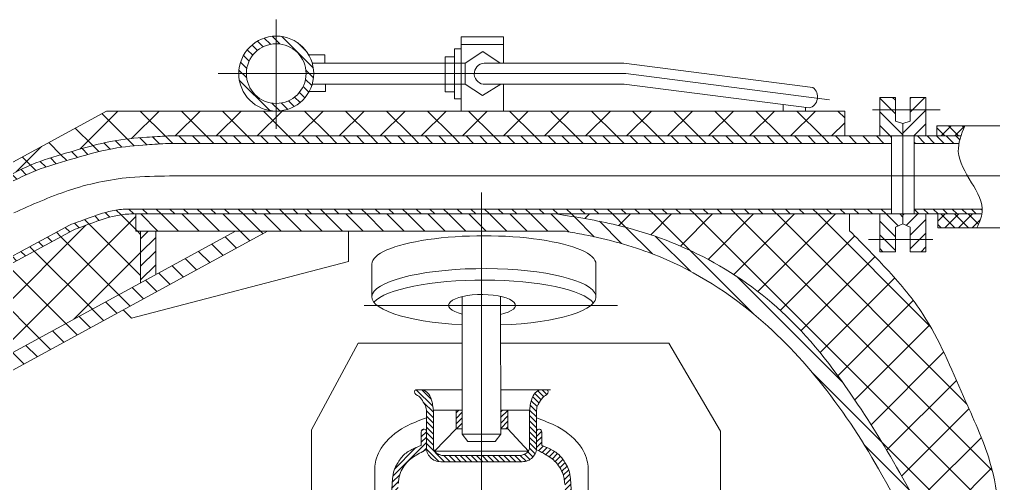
# Model space of a CAD drawing. Extents: x 0 to 420, y 0 to 297.
# Drawn here: x 168.85 to 206.75, y 225.08 to 243.14 of the extents above; entities that cross this region are included whole.
import ezdxf

# ---------------------------------------------------------------- set-up
doc = ezdxf.new("R2010")
doc.units = 0
doc.layers.get('0').update_dxf_attribs({"linetype": 'CONTINUOUS'})
pattern_1 = [(45, (-22278.849, -14110.3131), (-0.798348875, 0.798348875), []), (135, (-22278.849, -14110.3131), (-0.798348875, -0.798348875), [])]
pattern_2 = [(135, (-22278.84894, -14110.3131), (-0.399174438, -0.399174438), [])]
pattern_3 = [(135, (-22278.84894, -14110.3131), (-0.2661162917, -0.2661162917), [])]
pattern_4 = [(45, (-22278.84894, -14110.31309), (-0.1064465167, 0.1064465167), [])]
pattern_5 = [(135, (-22278.84894, -14110.3131), (-0.1862814042, -0.1862814042), [])]
pattern_6 = [(45, (-22278.84894, -14110.3131), (-0.2661162917, 0.2661162917), [])]
pattern_7 = [(135, (-22278.84894, -14110.3131), (-0.2661162917, -0.2661162917), []), (225, (-22278.84894, -14110.3131), (0.2661162917, -0.2661162917), [])]

msp = doc.modelspace()

# ---------------------------------------------------------------- hatches: boundary and pattern name
at = {"lineweight": 0, "ltscale": 0.0007}
h = msp.add_hatch(dxfattribs=at)
h.set_pattern_fill('ANSI31', color=256, scale=0.082974, angle=90, style=0)
h.set_pattern_definition(pattern_5)
h.paths.add_polyline_path([(178.84, 242.194), (178.84, 242.492, 0.414214), (177.381, 241.032), (177.678, 241.032, -0.414214)])
h.paths.add_polyline_path([(180.002, 241.032), (180.299, 241.032, 0.414214), (178.84, 242.492), (178.84, 242.194, -0.414214)])
h.paths.add_polyline_path([(178.84, 239.871), (178.84, 239.573, 0.414214), (180.299, 241.032), (180.002, 241.032, -0.414214)])
h.paths.add_polyline_path([(177.678, 241.032), (177.381, 241.032, 0.414214), (178.84, 239.573), (178.84, 239.871, -0.414214)])
h = msp.add_hatch(dxfattribs=at)
h.set_pattern_fill('ANSI31', color=256, scale=0.118534, angle=90, style=0)
h.set_pattern_definition(pattern_3)
h.paths.add_polyline_path([(202.934, 239.617), (202.934, 240.104), (202.323, 240.104), (202.323, 239.617)])
h.paths.add_polyline_path([(202.323, 238.604), (203.223, 238.604), (203.223, 239.09), (202.934, 239.179), (202.934, 239.617), (202.323, 239.617)])
h.paths.add_polyline_path([(202.323, 234.578), (202.934, 234.578), (202.934, 235.048), (203.223, 235.19), (203.223, 235.568), (202.323, 235.568)])
h.paths.add_polyline_path([(202.934, 234.1), (202.934, 234.578), (202.323, 234.578), (202.323, 234.1)])
h = msp.add_hatch(dxfattribs=at)
h.set_pattern_fill('ANSI31', color=256, scale=0.118534, style=0)
h.set_pattern_definition(pattern_6)
h.paths.add_polyline_path([(204.122, 235.568), (203.223, 235.568), (203.223, 235.19), (203.512, 235.048), (203.512, 234.578), (204.122, 234.578)])
h.paths.add_polyline_path([(203.512, 239.179), (203.223, 239.09), (203.223, 238.604), (204.122, 238.604), (204.122, 239.617), (203.512, 239.617)])
h.paths.add_polyline_path([(203.512, 240.104), (203.512, 239.617), (204.122, 239.617), (204.122, 240.104)])
h.paths.add_polyline_path([(203.512, 234.578), (203.512, 234.1), (204.122, 234.1), (204.122, 234.578)])
h = msp.add_hatch(dxfattribs=at)
h.set_pattern_fill('ANSI37', color=256, scale=0.355602, angle=90, style=0)
h.set_pattern_definition([(135, (-22278.849, -14110.3131), (-0.798348875, -0.798348875), []), (225, (-22278.849, -14110.3131), (0.798348875, -0.798348875), [])])
edge = h.paths.add_edge_path()
edge.add_line((172.392, 239.573), (172.235, 239.573))
edge.add_line((172.235, 239.573), (142.362, 223.308))
edge.add_line((142.362, 223.308), (143.166, 223.308))
edge.add_line((143.166, 223.308), (168.081, 236.874))
edge.add_spline(control_points=[(168.081, 236.874), (168.543, 237.118), (169.417, 237.58), (170.892, 237.997), (171.859, 238.287), (172.392, 238.389)], knot_values=[0, 0, 0, 0, 0.01319, 0.024918, 0.038682, 0.038682, 0.038682, 0.038682], degree=3, periodic=0)
edge.add_line((172.392, 238.389), (172.392, 239.573))
h = msp.add_hatch(dxfattribs=at)
h.set_pattern_fill('ANSI37', color=256, scale=0.118534, angle=90, style=0)
h.set_pattern_definition(pattern_7)
edge = h.paths.add_edge_path()
edge.add_line((204.547, 238.998), (204.547, 238.604))
edge.add_line((204.547, 238.604), (205.486, 238.604))
edge.add_spline(control_points=[(205.486, 238.604), (205.529, 238.735), (205.58, 238.866), (205.631, 238.998)], knot_values=[0, 0, 0, 0, 0.003392, 0.003392, 0.003392, 0.003392], degree=3, periodic=0)
edge.add_line((205.631, 238.998), (204.547, 238.998))
h = msp.add_hatch(dxfattribs=at)
h.set_pattern_fill('ANSI31', color=256, scale=0.118534, angle=90, style=0)
h.set_pattern_definition(pattern_3)
edge = h.paths.add_edge_path()
edge.add_line((178.104, 238.604), (174.625, 238.604))
edge.add_spline(control_points=[(174.625, 238.604), (174.592, 238.602), (174.559, 238.6), (174.526, 238.598)], knot_values=[0.056779, 0.056779, 0.056779, 0.056779, 0.057612, 0.057612, 0.057612, 0.057612], degree=3, periodic=0)
edge.add_spline(control_points=[(174.526, 238.598), (174.286, 238.585), (173.848, 238.56), (173.409, 238.525), (173.211, 238.505)], knot_values=[0.045659, 0.045659, 0.045659, 0.045659, 0.051741, 0.056779, 0.056779, 0.056779, 0.056779], degree=3, periodic=0)
edge.add_spline(control_points=[(173.211, 238.505), (173.154, 238.5), (173.097, 238.493), (173.041, 238.487)], knot_values=[0.044221, 0.044221, 0.044221, 0.044221, 0.045659, 0.045659, 0.045659, 0.045659], degree=3, periodic=0)
edge.add_spline(control_points=[(173.041, 238.487), (172.849, 238.465), (172.226, 238.376), (171.618, 238.211), (171.199, 238.09)], knot_values=[0.028296, 0.028296, 0.028296, 0.028296, 0.033188, 0.044221, 0.044221, 0.044221, 0.044221], degree=3, periodic=0)
edge.add_spline(control_points=[(171.199, 238.09), (171.07, 238.053), (170.496, 237.885), (169.417, 237.58), (168.543, 237.118), (168.081, 236.874)], knot_values=[0, 0, 0, 0, 0.003378, 0.015106, 0.028296, 0.028296, 0.028296, 0.028296], degree=3, periodic=0)
edge.add_line((168.081, 236.874), (162.897, 234.051))
edge.add_line((162.897, 234.051), (162.897, 233.755))
edge.add_line((162.897, 233.755), (168.086, 236.581))
edge.add_spline(control_points=[(168.086, 236.581), (168.549, 236.825), (169.422, 237.287), (170.922, 237.71), (172.345, 238.138), (173.636, 238.255), (174.357, 238.295), (174.63, 238.311)], knot_values=[0, 0, 0, 0, 0.01319, 0.024918, 0.039329, 0.050697, 0.057612, 0.057612, 0.057612, 0.057612], degree=3, periodic=0)
edge.add_line((174.63, 238.311), (178.104, 238.311))
edge.add_line((178.104, 238.311), (178.104, 238.604))
edge = h.paths.add_edge_path()
edge.add_line((178.104, 235.76), (173.283, 235.76))
edge.add_spline(control_points=[(173.283, 235.76), (173.2, 235.761), (172.923, 235.765), (172.306, 235.688), (171.57, 235.423), (171.022, 235.22), (170.794, 235.135)], knot_values=[0, 0, 0, 0, 0.00209, 0.007, 0.015629, 0.021799, 0.021799, 0.021799, 0.021799], degree=3, periodic=0)
edge.add_line((170.794, 235.135), (162.897, 230.836))
edge.add_line((162.897, 230.836), (162.897, 230.797))
edge.add_line((162.897, 230.797), (162.897, 230.567))
edge.add_line((162.897, 230.567), (170.935, 234.943))
edge.add_spline(control_points=[(170.935, 234.943), (171.163, 235.028), (171.711, 235.231), (172.447, 235.496), (173.047, 235.571), (173.307, 235.569), (173.372, 235.568)], knot_values=[0, 0, 0, 0, 0.00617, 0.014799, 0.019709, 0.021364, 0.021364, 0.021364, 0.021364], degree=3, periodic=0)
edge.add_spline(control_points=[(173.372, 235.568), (173.389, 235.568), (173.407, 235.568), (173.424, 235.568)], knot_values=[0.021364, 0.021364, 0.021364, 0.021364, 0.021799, 0.021799, 0.021799, 0.021799], degree=3, periodic=0)
edge.add_line((173.424, 235.568), (178.104, 235.568))
edge.add_line((178.104, 235.568), (178.104, 235.76))
h = msp.add_hatch(dxfattribs=at)
h.set_pattern_fill('ANSI31', color=256, scale=0.118534, angle=90, style=0)
h.set_pattern_definition(pattern_3)
h.paths.add_polyline_path([(202.784, 238.604), (178.104, 238.604), (178.104, 238.311), (202.784, 238.311)])
h.paths.add_polyline_path([(202.784, 235.76), (186.827, 235.76), (186.827, 235.568), (202.784, 235.568)])
h.paths.add_polyline_path([(186.827, 235.76), (178.104, 235.76), (178.104, 235.568), (186.827, 235.568)])
h = msp.add_hatch(dxfattribs=at)
h.set_pattern_fill('ANSI31', color=256, scale=0.082974, angle=90, style=0)
h.set_pattern_definition(pattern_5)
edge = h.paths.add_edge_path()
edge.add_line((203.661, 238.604), (203.661, 238.311))
edge.add_line((203.661, 238.311), (205.409, 238.311))
edge.add_spline(control_points=[(205.409, 238.311), (205.427, 238.408), (205.454, 238.505), (205.486, 238.604)], knot_values=[0.003392, 0.003392, 0.003392, 0.003392, 0.005938, 0.005938, 0.005938, 0.005938], degree=3, periodic=0)
edge.add_line((205.486, 238.604), (203.661, 238.604))
edge = h.paths.add_edge_path()
edge.add_spline(control_points=[(206.3, 235.568), (206.304, 235.59), (206.313, 235.654), (206.315, 235.718), (206.313, 235.76)], knot_values=[0.029009, 0.029009, 0.029009, 0.029009, 0.029603, 0.030713, 0.030713, 0.030713, 0.030713], degree=3, periodic=0)
edge.add_line((206.313, 235.76), (203.661, 235.76))
edge.add_line((203.661, 235.76), (203.661, 235.568))
edge.add_line((203.661, 235.568), (206.3, 235.568))
h = msp.add_hatch(dxfattribs=at)
h.set_pattern_fill('ANSI37', color=256, scale=0.355602, style=0)
h.set_pattern_definition(pattern_1)
edge = h.paths.add_edge_path()
edge.add_line((170.935, 234.943), (138.302, 217.175))
edge.add_spline(control_points=[(138.302, 217.175), (138.16, 217.072), (137.851, 216.848), (137.368, 216.455), (136.941, 215.708), (136.725, 215.053), (136.689, 214.611), (136.687, 214.579)], knot_values=[0.000641, 0.000641, 0.000641, 0.000641, 0.0051, 0.010327, 0.016196, 0.026596, 0.027423, 0.027423, 0.027423, 0.027423], degree=3, periodic=0)
edge.add_line((136.687, 214.579), (137.914, 214.579))
edge.add_line((137.914, 214.579), (137.914, 213.863))
edge.add_line((137.914, 213.863), (138.628, 213.863))
edge.add_line((138.628, 213.863), (173.562, 232.884))
edge.add_line((173.562, 232.884), (173.562, 234.895))
edge.add_line((173.562, 234.895), (173.372, 234.895))
edge.add_line((173.372, 234.895), (173.372, 235.568))
edge.add_spline(control_points=[(173.372, 235.568), (173.307, 235.569), (173.047, 235.571), (172.447, 235.496), (171.711, 235.231), (171.163, 235.028), (170.935, 234.943)], knot_values=[0, 0, 0, 0, 0.001654, 0.006565, 0.015194, 0.021364, 0.021364, 0.021364, 0.021364], degree=3, periodic=0)
h = msp.add_hatch(dxfattribs=at)
h.set_pattern_fill('ANSI31', color=256, scale=0.177801, angle=90, style=0)
h.set_pattern_definition(pattern_2)
edge = h.paths.add_edge_path()
edge.add_spline(control_points=[(173.424, 235.568), (173.407, 235.568), (173.389, 235.568), (173.372, 235.568)], knot_values=[0.021364, 0.021364, 0.021364, 0.021364, 0.021799, 0.021799, 0.021799, 0.021799], degree=3, periodic=0)
edge.add_line((173.372, 235.568), (173.372, 234.895))
edge.add_line((173.372, 234.895), (186.827, 234.895))
edge.add_line((186.827, 234.895), (186.827, 235.568))
edge.add_line((186.827, 235.568), (173.424, 235.568))
h = msp.add_hatch(dxfattribs=at)
h.set_pattern_fill('ANSI31', color=256, scale=0.177801, angle=90, style=0)
h.set_pattern_definition(pattern_2)
edge = h.paths.add_edge_path()
edge.add_spline(control_points=[(205.522, 220.678), (204.862, 222.09), (203.641, 224.659), (201.422, 228.359), (198.95, 231.661), (195.636, 233.992), (192.487, 235.139), (190.519, 235.445), (189.726, 235.568)], knot_values=[0, 0, 0, 0, 0.039412, 0.071941, 0.109212, 0.14281, 0.172874, 0.19317, 0.19317, 0.19317, 0.19317], degree=3, periodic=0)
edge.add_line((189.726, 235.568), (186.827, 235.568))
edge.add_line((186.827, 235.568), (186.827, 234.895))
edge.add_line((186.827, 234.895), (190.091, 234.895))
edge.add_spline(control_points=[(190.091, 234.895), (190.338, 234.852), (191.499, 234.646), (194.121, 233.947), (197.37, 231.958), (200.27, 228.889), (202.853, 224.897), (204.237, 221.736), (205.061, 219.853)], knot_values=[0, 0, 0, 0, 0.006336, 0.029847, 0.068279, 0.100834, 0.136063, 0.188033, 0.188033, 0.188033, 0.188033], degree=3, periodic=0)
edge.add_line((205.068, 219.838), (205.672, 219.838))
edge.add_line((205.672, 219.838), (205.825, 220.029))
edge.add_spline(control_points=[(205.819, 220.042), (205.72, 220.254), (205.621, 220.466), (205.522, 220.678)], knot_values=[0.19317, 0.19317, 0.19317, 0.19317, 0.199084, 0.199084, 0.199084, 0.199084], degree=3, periodic=0)
h = msp.add_hatch(dxfattribs=at)
h.set_pattern_fill('ANSI37', color=256, scale=0.355602, style=0)
h.set_pattern_definition(pattern_1)
edge = h.paths.add_edge_path()
edge.add_spline(control_points=[(207.099, 222.087), (207.043, 223.389), (206.922, 225.617), (205.438, 228.702), (204.387, 231.34), (202.686, 233.375), (201.667, 234.395), (201.151, 234.911)], knot_values=[0, 0, 0, 0, 0.032537, 0.055807, 0.085872, 0.103892, 0.122385, 0.122385, 0.122385, 0.122385], degree=3, periodic=0)
edge.add_line((201.151, 234.911), (201.151, 235.568))
edge.add_line((201.151, 235.568), (189.726, 235.568))
edge.add_spline(control_points=[(189.726, 235.568), (190.519, 235.445), (192.487, 235.139), (195.636, 233.992), (198.95, 231.661), (201.422, 228.359), (202.863, 225.957), (203.493, 224.789), (203.514, 224.751)], knot_values=[0, 0, 0, 0, 0.020296, 0.05036, 0.083957, 0.121229, 0.153758, 0.154857, 0.154857, 0.154857, 0.154857], degree=3, periodic=0)
edge.add_line((203.514, 224.751), (204.595, 224.751))
edge.add_line((204.595, 224.751), (207.099, 222.087))
h = msp.add_hatch(dxfattribs=at)
h.set_pattern_fill('ANSI37', color=256, scale=0.118534, angle=90, style=0)
h.set_pattern_definition(pattern_7)
edge = h.paths.add_edge_path()
edge.add_spline(control_points=[(206.106, 235.025), (206.187, 235.206), (206.269, 235.387), (206.3, 235.568)], knot_values=[0.030713, 0.030713, 0.030713, 0.030713, 0.035539, 0.035539, 0.035539, 0.035539], degree=3, periodic=0)
edge.add_line((206.3, 235.568), (204.583, 235.568))
edge.add_line((204.583, 235.568), (204.583, 235.025))
edge.add_line((204.583, 235.025), (206.106, 235.025))
h = msp.add_hatch(dxfattribs=at)
h.set_pattern_fill('ANSI31', color=256, scale=0.177801, angle=90, style=0)
h.set_pattern_definition(pattern_2)
h.paths.add_polyline_path([(138.628, 213.863), (139.877, 213.863), (178.505, 234.895), (177.256, 234.895)])
h = msp.add_hatch(dxfattribs=at)
h.set_pattern_fill('ANSI31', color=256, scale=0.118534, style=0)
h.set_pattern_definition(pattern_6)
h.paths.add_polyline_path([(174.153, 234.895), (173.562, 234.895), (173.562, 232.884), (174.153, 233.206)])
h = msp.add_hatch(dxfattribs=at)
h.set_pattern_fill('ANSI31', color=256, scale=0.047414, angle=90, style=0)
h.set_pattern_definition([(135, (-22278.84894, -14110.31309), (-0.1064465167, -0.1064465167), [])])
edge = h.paths.add_edge_path()
edge.add_spline(control_points=[(184.683, 226.389), (184.693, 226.355), (184.726, 226.246), (184.831, 226.089), (185.016, 225.946), (185.166, 225.931), (185.242, 225.924)], knot_values=[0, 0, 0, 0, 0.000903, 0.002863, 0.004705, 0.006596, 0.006596, 0.006596, 0.006596], degree=3, periodic=0)
edge.add_line((185.242, 225.924), (186.827, 225.924))
edge.add_line((186.827, 225.924), (186.827, 226.169))
edge.add_line((186.827, 226.169), (185.284, 226.169))
edge.add_spline(control_points=[(185.284, 226.169), (185.241, 226.182), (185.157, 226.206), (185.034, 226.274), (184.974, 226.38), (184.959, 226.451), (184.954, 226.474)], knot_values=[0, 0, 0, 0, 0.001129, 0.002219, 0.003468, 0.004056, 0.004056, 0.004056, 0.004056], degree=3, periodic=0)
edge.add_line((184.954, 226.474), (184.954, 227.929))
edge.add_spline(control_points=[(184.954, 227.929), (184.951, 227.957), (184.942, 228.063), (184.899, 228.274), (184.818, 228.558), (184.648, 228.674), (184.573, 228.725)], knot_values=[0, 0, 0, 0, 0.000711, 0.00267, 0.005519, 0.007756, 0.007756, 0.007756, 0.007756], degree=3, periodic=0)
edge.add_line((184.573, 228.725), (184.32, 228.725))
edge.add_spline(control_points=[(184.32, 228.725), (184.305, 228.726), (184.255, 228.732), (184.181, 228.576), (184.438, 228.473), (184.545, 228.261), (184.67, 228.083), (184.68, 227.969), (184.683, 227.929)], knot_values=[0, 0, 0, 0, 0.000365, 0.001198, 0.003167, 0.005608, 0.00746, 0.008463, 0.008463, 0.008463, 0.008463], degree=3, periodic=0)
edge.add_line((184.683, 227.929), (184.683, 226.389))
edge = h.paths.add_edge_path()
edge.add_line((186.827, 226.169), (186.827, 225.924))
edge.add_line((186.827, 225.924), (188.412, 225.924))
edge.add_spline(control_points=[(188.412, 225.924), (188.488, 225.931), (188.638, 225.946), (188.823, 226.089), (188.928, 226.246), (188.961, 226.355), (188.971, 226.389)], knot_values=[0, 0, 0, 0, 0.001891, 0.003734, 0.005693, 0.006596, 0.006596, 0.006596, 0.006596], degree=3, periodic=0)
edge.add_line((188.971, 226.389), (188.971, 227.929))
edge.add_spline(control_points=[(188.971, 227.929), (188.974, 227.969), (188.984, 228.083), (189.109, 228.261), (189.217, 228.473), (189.473, 228.576), (189.406, 228.715), (189.375, 228.724), (189.374, 228.725)], knot_values=[0.00033, 0.00033, 0.00033, 0.00033, 0.001332, 0.003184, 0.005625, 0.007595, 0.008427, 0.008463, 0.008463, 0.008463, 0.008463], degree=3, periodic=0)
edge.add_line((189.374, 228.725), (189.081, 228.725))
edge.add_spline(control_points=[(189.081, 228.725), (189.006, 228.674), (188.836, 228.558), (188.755, 228.274), (188.712, 228.063), (188.703, 227.957), (188.7, 227.929)], knot_values=[0, 0, 0, 0, 0.002236, 0.005086, 0.007045, 0.007756, 0.007756, 0.007756, 0.007756], degree=3, periodic=0)
edge.add_line((188.7, 227.929), (188.7, 226.474))
edge.add_spline(control_points=[(188.7, 226.474), (188.695, 226.451), (188.68, 226.38), (188.621, 226.274), (188.497, 226.206), (188.413, 226.182), (188.37, 226.169)], knot_values=[0, 0, 0, 0, 0.000588, 0.001837, 0.002927, 0.004056, 0.004056, 0.004056, 0.004056], degree=3, periodic=0)
edge.add_line((188.37, 226.169), (186.827, 226.169))
h = msp.add_hatch(dxfattribs=at)
h.set_pattern_fill('ANSI31', color=256, scale=0.047414, style=0)
h.set_pattern_definition(pattern_4)
h.paths.add_polyline_path([(186.079, 227.929), (185.842, 227.929), (185.842, 227.204), (186.079, 227.204)])
h.paths.add_polyline_path([(187.856, 227.929), (187.573, 227.929), (187.575, 227.204), (187.856, 227.204)])
h = msp.add_hatch(dxfattribs=at)
h.set_pattern_fill('ANSI31', color=256, scale=0.047414, style=0)
h.set_pattern_definition(pattern_4)
edge = h.paths.add_edge_path()
edge.add_arc((184.591, 227.085), 0.107, 30.7091, 180)
edge.add_line((184.483, 227.085), (184.483, 226.559))
edge.add_spline(control_points=[(184.483, 226.559), (184.4, 226.526), (184.316, 226.493), (184.234, 226.456)], knot_values=[0, 0, 0, 0, 0.002282, 0.002282, 0.002282, 0.002282], degree=3, periodic=0)
edge.add_line((184.234, 226.456), (184.32, 226.197))
edge.add_spline(control_points=[(184.32, 226.197), (184.352, 226.216), (184.471, 226.284), (184.593, 226.344), (184.683, 226.389)], knot_values=[0, 0, 0, 0, 0.00092, 0.00346, 0.00346, 0.00346, 0.00346], degree=3, periodic=0)
edge.add_line((184.683, 226.389), (184.683, 227.139))
h = msp.add_hatch(dxfattribs=at)
h.set_pattern_fill('ANSI31', color=256, scale=0.047414, style=0)
h.set_pattern_definition(pattern_4)
edge = h.paths.add_edge_path()
edge.add_spline(control_points=[(190.292, 225.257), (190.279, 225.373), (190.255, 225.585), (190.08, 225.895), (189.867, 226.218), (189.513, 226.423), (189.275, 226.518), (189.171, 226.559)], knot_values=[0, 0, 0, 0, 0.002922, 0.00533, 0.008921, 0.012558, 0.015419, 0.015419, 0.015419, 0.015419], degree=3, periodic=0)
edge.add_line((189.171, 226.559), (189.171, 227.085))
edge.add_arc((189.063, 227.085), 0.107, 0, 149.2909)
edge.add_line((188.971, 227.139), (188.971, 226.389))
edge.add_spline(control_points=[(188.971, 226.389), (189.061, 226.344), (189.309, 226.221), (189.637, 226.012), (189.881, 225.711), (190.003, 225.459), (190.05, 225.242), (190.06, 225.124), (190.064, 225.075)], knot_values=[0, 0, 0, 0, 0.00254, 0.00703, 0.009687, 0.012253, 0.014035, 0.015266, 0.015266, 0.015266, 0.015266], degree=3, periodic=0)
edge.add_line((190.064, 225.075), (190.081, 224.81))
edge.add_line((190.081, 224.81), (190.322, 224.807))
edge.add_line((190.322, 224.807), (190.292, 225.257))
h = msp.add_hatch(dxfattribs=at)
h.set_pattern_fill('ANSI31', color=256, scale=0.047414, style=0)
h.set_pattern_definition(pattern_4)
edge = h.paths.add_edge_path()
edge.add_spline(control_points=[(183.59, 225.075), (183.594, 225.124), (183.605, 225.242), (183.651, 225.459), (183.773, 225.711), (183.994, 225.983), (184.198, 226.125), (184.32, 226.197)], knot_values=[0.00346, 0.00346, 0.00346, 0.00346, 0.004691, 0.006473, 0.009038, 0.011696, 0.015266, 0.015266, 0.015266, 0.015266], degree=3, periodic=0)
edge.add_line((184.32, 226.197), (184.234, 226.456))
edge.add_spline(control_points=[(184.234, 226.456), (184.213, 226.446), (184.061, 226.376), (183.787, 226.218), (183.574, 225.895), (183.399, 225.585), (183.375, 225.373), (183.362, 225.257)], knot_values=[0.002282, 0.002282, 0.002282, 0.002282, 0.002861, 0.006498, 0.010089, 0.012497, 0.015419, 0.015419, 0.015419, 0.015419], degree=3, periodic=0)
edge.add_line((183.362, 225.257), (183.263, 223.783))
edge.add_line((183.263, 223.783), (183.499, 223.651))
edge.add_line((183.499, 223.651), (183.59, 225.075))

# ---------------------------------------------------------------- linework, layer by layer
for p, q in [((178.84, 238.883), (178.84, 243.139)), ((186.033, 240.049), (186.033, 242.465)), ((186.033, 242.465), (187.684, 242.465)), ((187.684, 242.465), (187.684, 242.168)), ((185.774, 241.995), (186.033, 241.995)), ((185.774, 241.679), (185.774, 241.995)), ((187.684, 242.168), (186.033, 242.168)), ((186.187, 241.44), (186.877, 241.891)), ((186.877, 241.891), (187.551, 241.44)), ((187.684, 242.168), (187.684, 241.44)), ((180.103, 241.764), (180.738, 241.764)), ((180.738, 241.764), (180.738, 241.44)), ((185.419, 240.327), (185.419, 241.679)), ((185.419, 241.679), (185.774, 241.679)), ((185.774, 241.679), (185.774, 240.049)), ((180.241, 241.44), (186.187, 241.44)), ((186.187, 240.616), (186.187, 241.44)), ((186.931, 241.44), (192.366, 241.44)), ((192.366, 241.44), (199.727, 240.489)), ((192.442, 241.032), (176.577, 241.032)), ((192.442, 241.032), (200.374, 240.008)), ((180.124, 240.338), (180.757, 240.338)), ((180.238, 240.616), (186.187, 240.616)), ((180.757, 240.338), (180.757, 240.616)), ((185.419, 240.327), (185.774, 240.327)), ((186.187, 240.616), (186.869, 240.184)), ((186.869, 240.184), (187.583, 240.616)), ((186.937, 240.616), (192.385, 240.616)), ((187.684, 240.616), (187.684, 239.573)), ((192.385, 240.616), (199.573, 239.695)), ((185.774, 240.049), (186.033, 240.049)), ((186.033, 240.049), (186.033, 239.573)), ((202.934, 240.104), (202.323, 240.104)), ((202.323, 240.104), (202.323, 238.604)), ((202.934, 239.179), (202.934, 240.104)), ((203.512, 240.104), (204.122, 240.104)), ((203.512, 239.179), (203.512, 240.104)), ((204.122, 240.104), (204.122, 238.604)), ((131.351, 217.313), (172.235, 239.573)), ((172.682, 239.573), (171.199, 238.09)), ((172.235, 239.573), (200.962, 239.573)), ((174.279, 239.573), (173.211, 238.505)), ((174.526, 238.598), (173.551, 239.573)), ((175.875, 239.573), (174.906, 238.604)), ((176.117, 238.604), (175.148, 239.573)), ((177.472, 239.573), (176.502, 238.604)), ((177.714, 238.604), (176.744, 239.573)), ((179.069, 239.573), (178.099, 238.604)), ((179.311, 238.604), (178.341, 239.573)), ((180.665, 239.573), (179.696, 238.604)), ((180.907, 238.604), (179.938, 239.573)), ((182.262, 239.573), (181.292, 238.604)), ((182.504, 238.604), (181.535, 239.573)), ((183.859, 239.573), (182.889, 238.604)), ((184.101, 238.604), (183.131, 239.573)), ((185.455, 239.573), (184.486, 238.604)), ((185.698, 238.604), (184.728, 239.573)), ((187.052, 239.573), (186.083, 238.604)), ((187.294, 238.604), (186.325, 239.573)), ((188.649, 239.573), (187.679, 238.604)), ((188.891, 238.604), (187.921, 239.573)), ((190.246, 239.573), (189.276, 238.604)), ((190.488, 238.604), (189.518, 239.573)), ((191.842, 239.573), (190.873, 238.604)), ((192.084, 238.604), (191.115, 239.573)), ((193.439, 239.573), (192.469, 238.604)), ((193.681, 238.604), (192.711, 239.573)), ((195.036, 239.573), (194.066, 238.604)), ((195.278, 238.604), (194.308, 239.573)), ((196.632, 239.573), (195.663, 238.604)), ((196.874, 238.604), (195.905, 239.573)), ((198.229, 239.573), (197.259, 238.604)), ((198.471, 238.604), (197.502, 239.573)), ((198.569, 239.823), (198.569, 239.573)), ((199.826, 239.573), (198.856, 238.604)), ((200.068, 238.604), (199.098, 239.573)), ((199.432, 239.713), (199.432, 239.573)), ((200.962, 239.306), (200.695, 239.573)), ((200.962, 239.573), (200.962, 238.604)), ((202.039, 239.617), (204.683, 239.617)), ((203.223, 239.09), (202.934, 239.179)), ((203.223, 239.09), (203.512, 239.179)), ((173.041, 238.487), (172.392, 239.135)), ((200.962, 239.113), (200.453, 238.604)), ((203.223, 239.09), (203.223, 235.19)), ((204.547, 238.998), (212.998, 238.998)), ((204.547, 238.604), (204.547, 238.998)), ((174.625, 238.604), (205.486, 238.604)), ((202.784, 238.604), (202.784, 235.568)), ((203.661, 238.604), (203.661, 235.568)), ((174.63, 238.311), (202.784, 238.311)), ((203.661, 238.311), (205.409, 238.311)), ((174.681, 237.048), (212.753, 237.048)), ((186.827, 205.9), (186.827, 236.401)), ((173.283, 235.76), (202.784, 235.76)), ((173.372, 234.895), (173.372, 235.568)), ((173.424, 235.568), (206.3, 235.568)), ((201.151, 234.911), (201.151, 235.568)), ((202.323, 234.1), (202.323, 235.568)), ((203.661, 235.76), (206.313, 235.76)), ((204.122, 234.1), (204.122, 235.568)), ((204.583, 235.568), (204.583, 235.025)), ((137.948, 217.251), (170.794, 235.135)), ((203.223, 235.19), (202.934, 235.048)), ((202.934, 235.048), (202.934, 234.1)), ((203.223, 235.19), (203.512, 235.048)), ((203.512, 235.048), (203.512, 234.1)), ((204.583, 235.025), (212.501, 235.025)), ((138.302, 217.175), (170.935, 234.943)), ((138.628, 213.863), (177.256, 234.895)), ((139.877, 213.863), (178.505, 234.895)), ((173.372, 234.895), (190.091, 234.895)), ((173.562, 232.884), (173.562, 234.895)), ((174.153, 233.206), (174.153, 234.895)), ((181.652, 233.714), (181.652, 234.895)), ((201.892, 234.578), (204.389, 234.578)), ((202.934, 234.1), (202.323, 234.1)), ((203.512, 234.1), (204.122, 234.1)), ((173.21, 231.51), (181.652, 233.714)), ((182.564, 233.615), (182.564, 232.338)), ((191.283, 233.615), (191.283, 232.338)), ((187.575, 227), (187.566, 232.362)), ((182.257, 232.011), (192.118, 232.011)), ((186.079, 232.35), (186.079, 227)), ((172.883, 231.834), (173.21, 231.51)), ((182.033, 230.544), (180.213, 227.16)), ((182.033, 230.544), (186.079, 230.544)), ((187.569, 230.544), (194.114, 230.544)), ((194.114, 230.544), (196.135, 227.11)), ((184.32, 228.725), (186.079, 228.725)), ((187.572, 228.725), (189.518, 228.725)), ((184.683, 227.929), (184.683, 226.389)), ((184.954, 227.929), (184.954, 226.474)), ((184.954, 227.929), (186.079, 227.929)), ((185.842, 227.929), (185.842, 227.204)), ((187.573, 227.929), (187.856, 227.929)), ((188.7, 227.929), (187.575, 227.929)), ((187.856, 227.929), (187.856, 227.204)), ((188.7, 227.929), (188.7, 226.474)), ((188.971, 227.929), (188.971, 226.389)), ((180.213, 227.16), (180.213, 222.464)), ((184.483, 227.085), (184.483, 226.559)), ((185.842, 227.204), (185, 226.34)), ((185.842, 227.204), (186.079, 227.204)), ((187.575, 227.204), (187.856, 227.204)), ((187.856, 227.204), (188.654, 226.34)), ((189.171, 227.085), (189.171, 226.559)), ((196.135, 227.11), (196.135, 219.016)), ((186.079, 227), (186.293, 226.713)), ((186.079, 227), (187.575, 227)), ((187.364, 226.713), (186.293, 226.713)), ((187.364, 226.713), (187.575, 227)), ((185, 226.34), (188.654, 226.34)), ((185.242, 225.924), (188.412, 225.924)), ((185.284, 226.169), (188.37, 226.169)), ((182.675, 225.75), (182.675, 223.338)), ((190.979, 225.75), (190.979, 223.338)), ((183.362, 225.257), (183.138, 221.912)), ((190.292, 225.257), (190.516, 221.912))]:
    msp.add_line(p, q, dxfattribs=at)
for radius in [1.459, 1.162]:
    msp.add_circle((178.84, 241.032), radius, dxfattribs=at)
for centre, radius, start, end in [((186.96, 241.028), 0.413, 93.993, 273.1152), ((199.462, 240.127), 0.446, 284.4678, 54.3483), ((184.591, 227.085), 0.107, 30.7091, 180), ((189.063, 227.085), 0.107, 0, 149.2909)]:
    msp.add_arc(centre, radius, start, end, dxfattribs=at)
for centre, major_axis, ratio, start_param, end_param in [((186.924, 233.615), (4.359, 0), 0.253106, 0, 3.141593), ((186.924, 232.338), (4.359, 0), 0.253106, 4.860729, 10.800602), ((186.9, 231.894), (4.359, 0), 0.253106, 0.189499, 2.925427), ((186.849, 232.011), (-1.301, 0), 0.32378, 2.155776, 7.220375)]:
    msp.add_ellipse(centre, major_axis=major_axis, ratio=ratio, start_param=start_param, end_param=end_param, dxfattribs=at)
for points, knots in [([(205.631, 238.998), (205.501, 238.663), (205.201, 237.893), (205.893, 236.831), (206.463, 235.817), (206.197, 235.228), (206.106, 235.025)], [0, 0, 0, 0, 1.02388, 2.349034, 3.570037, 4.212564, 4.212564, 4.212564, 4.212564]), ([(168.081, 236.874), (168.543, 237.118), (169.417, 237.58), (170.916, 238.004), (172.339, 238.431), (173.631, 238.549), (174.352, 238.589), (174.625, 238.604)], [0, 0, 0, 0, 1.563507, 2.953631, 4.661798, 6.009371, 6.828973, 6.828973, 6.828973, 6.828973]), ([(168.086, 236.581), (168.549, 236.825), (169.422, 237.287), (170.922, 237.71), (172.345, 238.138), (173.636, 238.255), (174.357, 238.295), (174.63, 238.311)], [0, 0, 0, 0, 1.563507, 2.953631, 4.661798, 6.009371, 6.828973, 6.828973, 6.828973, 6.828973]), ([(168.63, 235.606), (169.325, 235.921), (170.768, 236.574), (172.838, 237.024), (174.17, 237.041), (174.681, 237.048)], [0, 0, 0, 0, 2.288434, 4.74556, 6.279006, 6.279006, 6.279006, 6.279006]), ([(170.794, 235.135), (171.022, 235.22), (171.57, 235.423), (172.306, 235.688), (172.923, 235.765), (173.2, 235.761), (173.283, 235.76)], [0, 0, 0, 0, 0.731381, 1.754186, 2.336238, 2.583944, 2.583944, 2.583944, 2.583944]), ([(170.935, 234.943), (171.163, 235.028), (171.711, 235.231), (172.447, 235.496), (173.065, 235.573), (173.341, 235.569), (173.424, 235.568)], [0, 0, 0, 0, 0.731381, 1.754186, 2.336238, 2.583944, 2.583944, 2.583944, 2.583944]), ([(189.726, 235.568), (190.519, 235.445), (192.487, 235.139), (195.636, 233.992), (198.95, 231.661), (201.422, 228.359), (203.761, 224.458), (205.062, 221.667), (205.819, 220.042)], [0, 0, 0, 0, 2.405727, 5.969381, 9.951811, 14.36978, 18.225562, 23.598195, 23.598195, 23.598195, 23.598195]), ([(190.091, 234.895), (190.338, 234.852), (191.499, 234.646), (194.121, 233.947), (197.37, 231.958), (200.27, 228.889), (202.853, 224.897), (204.237, 221.736), (205.061, 219.853)], [0, 0, 0, 0, 0.751055, 3.537916, 8.093406, 11.952196, 16.128129, 22.288252, 22.288252, 22.288252, 22.288252]), ([(201.151, 234.911), (201.667, 234.395), (202.686, 233.375), (204.387, 231.34), (205.438, 228.702), (206.922, 225.617), (207.043, 223.389), (207.099, 222.087)], [0, 0, 0, 0, 0.0184934, 0.0365133, 0.0665779, 0.0898482, 0.1223853, 0.1223853, 0.1223853, 0.1223853]), ([(184.32, 228.725), (184.305, 228.726), (184.255, 228.732), (184.181, 228.576), (184.438, 228.473), (184.545, 228.261), (184.67, 228.083), (184.68, 227.969), (184.683, 227.929)], [0, 0, 0, 0, 0.043305, 0.141964, 0.37539, 0.664797, 0.884257, 1.003126, 1.003126, 1.003126, 1.003126]), ([(184.573, 228.725), (184.648, 228.674), (184.818, 228.558), (184.899, 228.274), (184.942, 228.063), (184.951, 227.957), (184.954, 227.929)], [0, 0, 0, 0, 0.2650932, 0.6028168, 0.8350675, 0.91932, 0.91932, 0.91932, 0.91932]), ([(189.081, 228.725), (189.006, 228.674), (188.836, 228.558), (188.755, 228.274), (188.712, 228.063), (188.703, 227.957), (188.7, 227.929)], [0, 0, 0, 0, 0.2650932, 0.6028168, 0.8350675, 0.91932, 0.91932, 0.91932, 0.91932]), ([(189.334, 228.725), (189.349, 228.726), (189.399, 228.732), (189.473, 228.576), (189.217, 228.473), (189.109, 228.261), (188.984, 228.083), (188.974, 227.969), (188.971, 227.929)], [0, 0, 0, 0, 0.043305, 0.141964, 0.37539, 0.664797, 0.884257, 1.003126, 1.003126, 1.003126, 1.003126]), ([(184.683, 227.629), (184.402, 227.526), (183.731, 227.28), (183.039, 226.706), (182.734, 226.103), (182.693, 225.856), (182.675, 225.75)], [0, 0, 0, 0, 0.896338, 2.145737, 2.569885, 2.892861, 2.892861, 2.892861, 2.892861]), ([(188.971, 227.629), (189.252, 227.526), (189.924, 227.28), (190.616, 226.706), (190.92, 226.103), (190.961, 225.856), (190.979, 225.75)], [0, 0, 0, 0, 0.896338, 2.145737, 2.569885, 2.892861, 2.892861, 2.892861, 2.892861]), ([(184.483, 226.559), (184.379, 226.518), (184.141, 226.423), (183.787, 226.218), (183.574, 225.895), (183.399, 225.585), (183.375, 225.373), (183.362, 225.257)], [0, 0, 0, 0, 0.339131, 0.770214, 1.195866, 1.481358, 1.827705, 1.827705, 1.827705, 1.827705]), ([(184.683, 226.389), (184.593, 226.344), (184.345, 226.221), (184.017, 226.012), (183.773, 225.711), (183.651, 225.459), (183.605, 225.242), (183.594, 225.124), (183.59, 225.075)], [0, 0, 0, 0, 0.301084, 0.833246, 1.148259, 1.452368, 1.663614, 1.809525, 1.809525, 1.809525, 1.809525]), ([(184.683, 226.389), (184.693, 226.355), (184.726, 226.246), (184.831, 226.089), (185.016, 225.946), (185.166, 225.931), (185.242, 225.924)], [0, 0, 0, 0, 0.1069941, 0.3393042, 0.5577137, 0.7818547, 0.7818547, 0.7818547, 0.7818547]), ([(184.954, 226.474), (184.959, 226.451), (184.974, 226.38), (185.034, 226.274), (185.157, 226.206), (185.241, 226.182), (185.284, 226.169)], [0, 0, 0, 0, 0.0697489, 0.2177375, 0.3469305, 0.4807762, 0.4807762, 0.4807762, 0.4807762]), ([(188.7, 226.474), (188.695, 226.451), (188.68, 226.38), (188.621, 226.274), (188.497, 226.206), (188.413, 226.182), (188.37, 226.169)], [0, 0, 0, 0, 0.0697489, 0.2177375, 0.3469305, 0.4807762, 0.4807762, 0.4807762, 0.4807762]), ([(188.971, 226.389), (188.961, 226.355), (188.928, 226.246), (188.823, 226.089), (188.638, 225.946), (188.488, 225.931), (188.412, 225.924)], [0, 0, 0, 0, 0.1069941, 0.3393042, 0.5577137, 0.7818547, 0.7818547, 0.7818547, 0.7818547]), ([(188.971, 226.389), (189.061, 226.344), (189.309, 226.221), (189.637, 226.012), (189.881, 225.711), (190.003, 225.459), (190.05, 225.242), (190.06, 225.124), (190.064, 225.075)], [0, 0, 0, 0, 0.301084, 0.833246, 1.148259, 1.452368, 1.663614, 1.809525, 1.809525, 1.809525, 1.809525]), ([(189.171, 226.559), (189.275, 226.518), (189.513, 226.423), (189.867, 226.218), (190.08, 225.895), (190.255, 225.585), (190.279, 225.373), (190.292, 225.257)], [0, 0, 0, 0, 0.339131, 0.770214, 1.195866, 1.481358, 1.827705, 1.827705, 1.827705, 1.827705])]:
    msp.add_open_spline(points, degree=3, knots=knots, dxfattribs=at)

doc.saveas('drawing.dxf')
